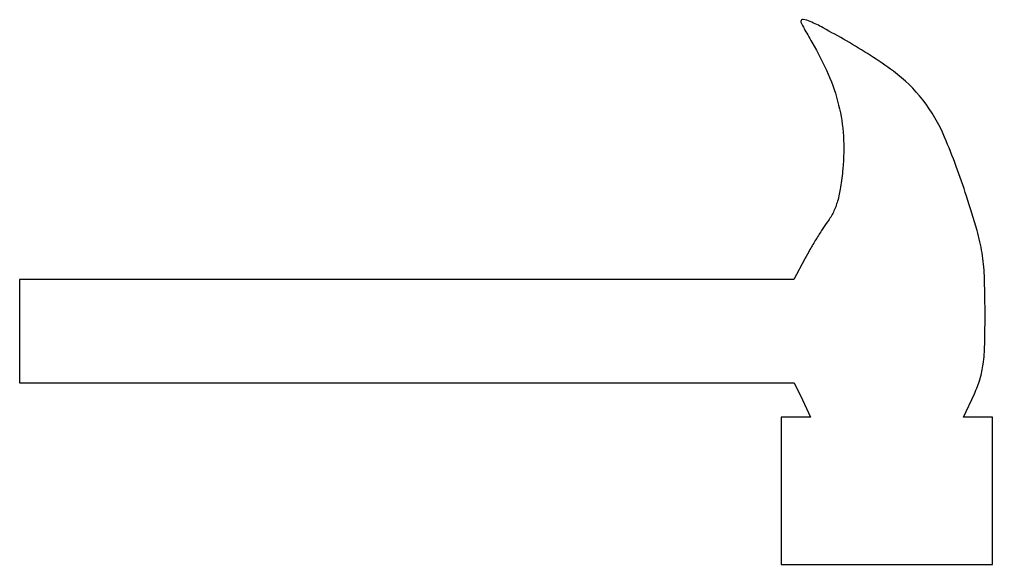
# Model space of a CAD drawing. Extents: x 0 to 198, y 0 to 111.
import ezdxf

# ---------------------------------------------------------------- set-up
doc = ezdxf.new("R2010")
doc.units = 0

msp = doc.modelspace()

# ---------------------------------------------------------------- linework, layer by layer
msp.add_lwpolyline([(159, 110.55716, 0.118822), (159.071928, 110.258763, 0.003654), (159.660937, 109.128426, 0.006993), (160.387865, 107.803069, 0.004761), (161.25, 106.315244, -0.03127), (164.582466, 99.790124, -0.04265), (166.686608, 93.533273, -0.044458), (167.642525, 87.221417, -0.03874), (167.535603, 80.536657, -0.014531), (167.074801, 76.793687, -0.032124), (166.45886, 73.983657, -0.04074), (165.610233, 71.738903, -0.047088), (164.440881, 69.774714, 0.013333), (163.364764, 68.216595, 0.006872), (162.097696, 66.21351, 0.006825), (160.849943, 64.115908, 0.010255), (159.82462, 62.25), (157.601469, 58), (78.800734, 58), (0, 58), (0, 47.5), (0, 37), (78.814788, 37), (157.629575, 37), (159.298609, 33.5), (160.967643, 30), (157.983821, 30), (155, 30), (155, 15), (155, 0), (176.5, 0), (198, 0), (198, 15), (198, 30), (195.05623, 30), (192.112461, 30), (194.30623, 34.75, 0.034945), (195.459212, 37.787331, 0.0411), (196.102962, 40.796034, 0.026544), (196.404894, 44.784659, 0.006187), (196.472744, 51.5, 0.008551), (196.331569, 58.786343, 0.030551), (195.877754, 63.423385, 0.0304), (194.861142, 67.981941, 0.008406), (192.71313, 75, 0.021579), (188.233109, 87.01217, 0.064586), (183.817401, 94.563779, 0.070073), (177.833216, 100.398644, 0.028726), (168.294727, 106.585582, 0.004242), (163.518445, 109.254037, 0.024303), (160.909135, 110.522237, 0.058299), (159.465197, 110.948957, 0.465196)], format="xyb", close=True)

doc.saveas('drawing.dxf')
